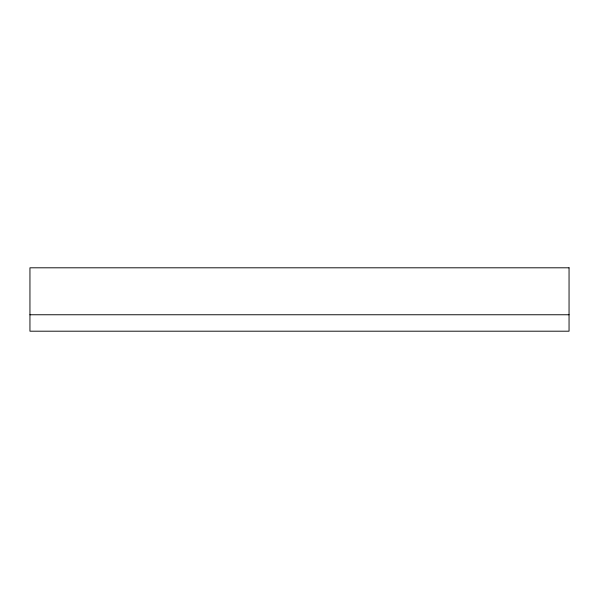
<?xml version="1.0" encoding="UTF-8"?>
<svg xmlns="http://www.w3.org/2000/svg" width="599" height="599" viewBox="0 0 599 599"><rect width="100%" height="100%" fill="white"/><g stroke="black" fill="none" stroke-linecap="round" stroke-linejoin="round"><path stroke-width="0.9" d="M29.95 314.76L569.05 314.76M569.05 267.805L29.95 267.805L29.95 331.195L569.05 331.195L569.05 267.805"/></g></svg>
